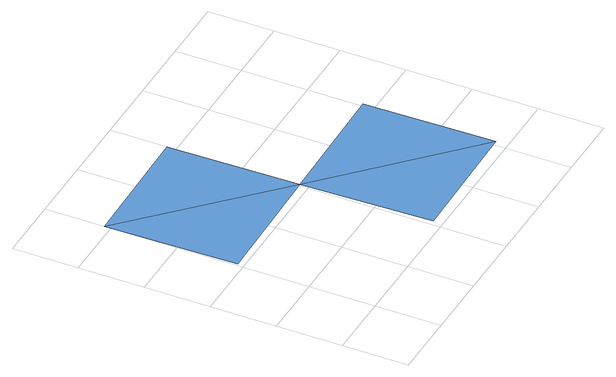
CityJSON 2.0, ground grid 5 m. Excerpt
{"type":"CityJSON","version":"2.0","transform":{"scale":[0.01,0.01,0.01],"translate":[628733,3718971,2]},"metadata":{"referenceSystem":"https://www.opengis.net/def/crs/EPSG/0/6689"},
"CityObjects":{
"waterbody1":{"type":"WaterBody","attributes":{"name":"福岡県津波浸水想定図","class":"1140","function":"2","WaterBodyTsunamiRiskAttribute.description":"1","WaterBodyTsunamiRiskAttribute.rank":"1"},"geometry":[{"type":"MultiSurface","lod":"1","boundaries":[[[0,1,2]],[[2,1,3]],[[4,5,1]],[[1,5,6]]]}]}
},
"vertices":[
[22,1052,11],[1021,1071,11],[2,2051,11],[1002,2071,11],[1040,71,16],[2041,91,16],[2021,1090,16]
]}
